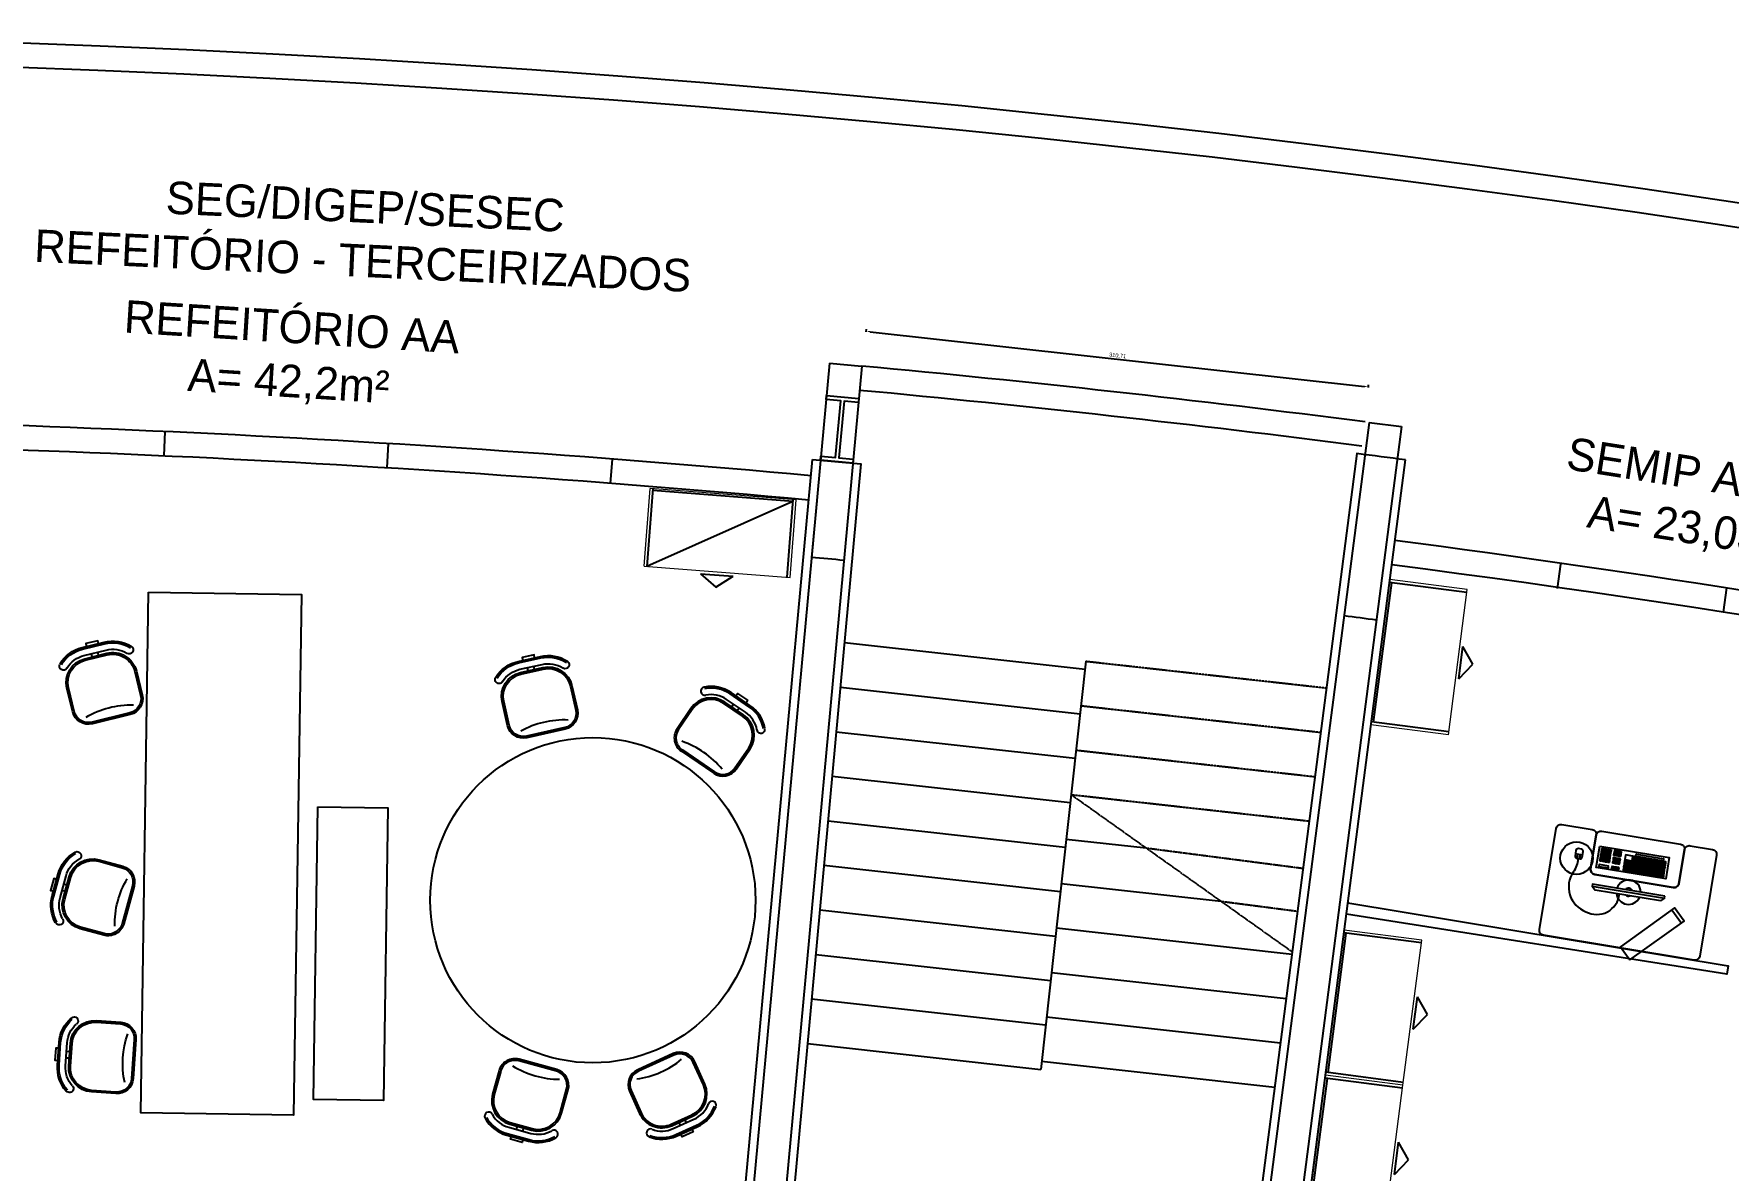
# Model space of a CAD drawing. Extents: x -15 to 8521, y -5327 to 1905.
# Drawn here: x 1843 to 2884, y 1207 to 1905 of the extents above; entities that cross this region are included whole.
import ezdxf

# ---------------------------------------------------------------- set-up
doc = ezdxf.new("R2010")
doc.units = 0
doc.linetypes.add('HIDDEN', pattern=[0.375, 0.25, -0.125])
for name, color, linetype in [('AR-DIV', 2, 'Continuous'), ('AR-EQP', 1, 'Continuous'), ('AR-ESQ', 2, 'Continuous'), ('AR-EST', 4, 'Continuous'), ('AR-MOB', 2, 'Continuous'), ('AR-PAR-ALV', 5, 'Continuous'), ('AR-PIS-DSN', 2, 'Continuous'), ('AR-TXT', 2, 'Continuous')]:
    doc.layers.add(name, color=color, linetype=linetype)
doc.styles.add('1-125', font='stylu.ttf', dxfattribs={"height": 0.2})
doc.dimstyles.new('ISO-25', dxfattribs={"dimtxt": 2.5, "dimasz": 2.5, "dimexe": 1.25, "dimexo": 0.625, "dimtad": 1, "dimtxsty": 'Standard', "dimcen": 2.5, "dimadec": 0, "dimazin": 0, "dimtfac": 1, "dimtmove": 0, "dimatfit": 3, "dimfxl": 1, "dimarcsym": 0})

# ---------------------------------------------------------------- blocks, each defined once
blk = doc.blocks.new('COMPUTADOR')
at = {"color": 2}
for p, q in [((0.23, 0.726), (0.248, 0.744)), ((0.269, 0.723), (0.238, 0.754)), ((0.241, 0.715), (0.259, 0.733)), ((0.259, 0.733), (0.241, 0.715)), ((0.52, 0.129), (0.52, 0.029))]:
    blk.add_line(p, q, dxfattribs=at)
at = {"color": 1}
for p, q in [((0.206, 0.532), (0.206, 0.502)), ((0.495, 0.214), (0.206, 0.502)), ((0.525, 0.214), (0.495, 0.214))]:
    blk.add_line(p, q, dxfattribs=at)
at = {"color": 253}
for p, q in [((0.317, 0.615), (0.311, 0.609)), ((0.311, 0.607), (0.351, 0.567)), ((0.359, 0.575), (0.319, 0.615)), ((0.353, 0.567), (0.359, 0.573)), ((0.462, 0.596), (0.465, 0.593)), ((0.483, 0.568), (0.465, 0.55)), ((0.465, 0.548), (0.494, 0.519)), ((0.471, 0.604), (0.474, 0.601)), ((0.515, 0.539), (0.486, 0.568)), ((0.497, 0.519), (0.515, 0.537)), ((0.525, 0.52), (0.528, 0.523)), ((0.533, 0.528), (0.539, 0.534)), ((0.533, 0.525), (0.652, 0.406)), ((0.541, 0.534), (0.661, 0.414)), ((0.647, 0.398), (0.65, 0.401)), ((0.655, 0.406), (0.661, 0.412))]:
    blk.add_line(p, q, dxfattribs=at)
at = {"color": 2}
blk.add_lwpolyline([(0.271, 0.77, 0.414214), (0.253, 0.77), (0.229, 0.745, 0.414214), (0.229, 0.727), (0.242, 0.714, 0.414214), (0.26, 0.714), (0.284, 0.738, 0.414214), (0.284, 0.756)], format="xyb", close=True, dxfattribs=at)
at = {"color": 1}
blk.add_lwpolyline([(0.387, 0.706), (0.693, 0.4), (0.599, 0.306), (0.293, 0.612)], close=True, dxfattribs=at)
at = {"color": 253}
for points in [[(0.344, 0.626), (0.351, 0.632, 0.414214), (0.351, 0.634), (0.344, 0.641, 0.414214), (0.342, 0.641), (0.336, 0.634, 0.414214), (0.336, 0.632), (0.342, 0.626, 0.414214)], [(0.356, 0.637), (0.362, 0.643, 0.414214), (0.362, 0.646), (0.356, 0.652, 0.414214), (0.353, 0.652), (0.347, 0.646, 0.414214), (0.347, 0.643), (0.353, 0.637, 0.414214)], [(0.356, 0.614), (0.362, 0.62, 0.414214), (0.362, 0.623), (0.356, 0.629, 0.414214), (0.353, 0.629), (0.347, 0.623, 0.414214), (0.347, 0.62), (0.353, 0.614, 0.414214)], [(0.367, 0.648), (0.373, 0.654, 0.414214), (0.373, 0.657), (0.367, 0.663, 0.414214), (0.364, 0.663), (0.358, 0.657, 0.414214), (0.358, 0.654), (0.364, 0.648, 0.414214)], [(0.367, 0.626), (0.373, 0.632, 0.414214), (0.373, 0.634), (0.367, 0.641, 0.414214), (0.364, 0.641), (0.358, 0.634, 0.414214), (0.358, 0.632), (0.364, 0.626, 0.414214)], [(0.378, 0.66), (0.385, 0.666, 0.414214), (0.385, 0.668), (0.378, 0.675, 0.414214), (0.376, 0.675), (0.37, 0.668, 0.414214), (0.37, 0.666), (0.376, 0.66, 0.414214)], [(0.378, 0.637), (0.385, 0.643, 0.414214), (0.385, 0.646), (0.378, 0.652, 0.414214), (0.376, 0.652), (0.37, 0.646, 0.414214), (0.37, 0.643), (0.376, 0.637, 0.414214)], [(0.378, 0.614), (0.385, 0.62, 0.414214), (0.385, 0.623), (0.378, 0.629, 0.414214), (0.376, 0.629), (0.37, 0.623, 0.414214), (0.37, 0.62), (0.376, 0.614, 0.414214)], [(0.39, 0.671), (0.396, 0.677, 0.414214), (0.396, 0.68), (0.39, 0.686, 0.414214), (0.387, 0.686), (0.381, 0.68, 0.414214), (0.381, 0.677), (0.387, 0.671, 0.414214)], [(0.39, 0.648), (0.396, 0.654, 0.414214), (0.396, 0.657), (0.39, 0.663, 0.414214), (0.387, 0.663), (0.381, 0.657, 0.414214), (0.381, 0.654), (0.387, 0.648, 0.414214)], [(0.39, 0.626), (0.396, 0.632, 0.414214), (0.396, 0.634), (0.39, 0.641, 0.414214), (0.387, 0.641), (0.381, 0.634, 0.414214), (0.381, 0.632), (0.387, 0.626, 0.414214)], [(0.401, 0.66), (0.407, 0.666, 0.414214), (0.407, 0.668), (0.401, 0.675, 0.414214), (0.398, 0.675), (0.392, 0.668, 0.414214), (0.392, 0.666), (0.398, 0.66, 0.414214)], [(0.401, 0.637), (0.407, 0.643, 0.414214), (0.407, 0.646), (0.401, 0.652, 0.414214), (0.398, 0.652), (0.392, 0.646, 0.414214), (0.392, 0.643), (0.398, 0.637, 0.414214)], [(0.401, 0.614), (0.407, 0.62, 0.414214), (0.407, 0.623), (0.401, 0.629, 0.414214), (0.398, 0.629), (0.392, 0.623, 0.414214), (0.392, 0.62), (0.398, 0.614, 0.414214)], [(0.412, 0.648), (0.418, 0.654, 0.414214), (0.418, 0.657), (0.412, 0.663, 0.414214), (0.41, 0.663), (0.404, 0.657, 0.414214), (0.404, 0.654), (0.41, 0.648, 0.414214)], [(0.412, 0.626), (0.418, 0.632, 0.414214), (0.418, 0.634), (0.412, 0.641, 0.414214), (0.41, 0.641), (0.404, 0.634, 0.414214), (0.404, 0.632), (0.41, 0.626, 0.414214)], [(0.424, 0.637), (0.43, 0.643, 0.414214), (0.43, 0.646), (0.424, 0.652, 0.414214), (0.421, 0.652), (0.415, 0.646, 0.414214), (0.415, 0.643), (0.421, 0.637, 0.414214)], [(0.446, 0.615), (0.452, 0.621, 0.414214), (0.452, 0.624), (0.446, 0.63, 0.414214), (0.443, 0.63), (0.437, 0.624, 0.414214), (0.437, 0.621), (0.443, 0.615, 0.414214)], [(0.367, 0.603), (0.373, 0.609, 0.414214), (0.373, 0.612), (0.367, 0.618, 0.414214), (0.364, 0.618), (0.358, 0.612, 0.414214), (0.358, 0.609), (0.364, 0.603, 0.414214)], [(0.376, 0.544), (0.382, 0.55, 0.414214), (0.382, 0.553), (0.376, 0.559, 0.414214), (0.373, 0.559), (0.367, 0.553, 0.414214), (0.367, 0.55), (0.373, 0.544, 0.414214)], [(0.378, 0.592), (0.385, 0.598, 0.414214), (0.385, 0.601), (0.378, 0.607, 0.414214), (0.376, 0.607), (0.37, 0.601, 0.414214), (0.37, 0.598), (0.376, 0.592, 0.414214)], [(0.387, 0.533), (0.394, 0.539, 0.414214), (0.394, 0.542), (0.387, 0.548, 0.414214), (0.385, 0.548), (0.379, 0.542, 0.414214), (0.379, 0.539), (0.385, 0.533, 0.414214)], [(0.39, 0.603), (0.396, 0.609, 0.414214), (0.396, 0.612), (0.39, 0.618, 0.414214), (0.387, 0.618), (0.381, 0.612, 0.414214), (0.381, 0.609), (0.387, 0.603, 0.414214)], [(0.399, 0.522), (0.405, 0.528, 0.414214), (0.405, 0.531), (0.399, 0.537, 0.414214), (0.396, 0.537), (0.39, 0.531, 0.414214), (0.39, 0.528), (0.396, 0.522, 0.414214)], [(0.4, 0.569), (0.407, 0.575, 0.414214), (0.407, 0.578), (0.4, 0.584, 0.414214), (0.398, 0.584), (0.392, 0.578, 0.414214), (0.392, 0.575), (0.398, 0.569, 0.414214)], [(0.412, 0.558), (0.418, 0.564, 0.414214), (0.418, 0.567), (0.412, 0.573, 0.414214), (0.409, 0.573), (0.403, 0.567, 0.414214), (0.403, 0.564), (0.409, 0.558, 0.414214)], [(0.414, 0.584), (0.421, 0.59, 0.414214), (0.421, 0.592), (0.414, 0.599, 0.414214), (0.412, 0.599), (0.406, 0.592, 0.414214), (0.406, 0.59), (0.412, 0.584, 0.414214)], [(0.423, 0.547), (0.429, 0.553, 0.414214), (0.429, 0.555), (0.423, 0.561, 0.414214), (0.42, 0.561), (0.414, 0.555, 0.414214), (0.414, 0.553), (0.42, 0.547, 0.414214)], [(0.426, 0.572), (0.432, 0.578, 0.414214), (0.432, 0.581), (0.426, 0.587, 0.414214), (0.423, 0.587), (0.417, 0.581, 0.414214), (0.417, 0.578), (0.423, 0.572, 0.414214)], [(0.434, 0.604), (0.44, 0.61, 0.414214), (0.44, 0.613), (0.434, 0.619, 0.414214), (0.432, 0.619), (0.425, 0.613, 0.414214), (0.425, 0.61), (0.432, 0.604, 0.414214)], [(0.437, 0.561), (0.443, 0.567, 0.414214), (0.443, 0.57), (0.437, 0.576, 0.414214), (0.434, 0.576), (0.428, 0.57, 0.414214), (0.428, 0.567), (0.434, 0.561, 0.414214)], [(0.44, 0.508), (0.446, 0.514, 0.414214), (0.446, 0.517), (0.44, 0.523, 0.414214), (0.437, 0.523), (0.431, 0.517, 0.414214), (0.431, 0.514), (0.437, 0.508, 0.414214)], [(0.446, 0.593), (0.452, 0.599, 0.414214), (0.452, 0.601), (0.446, 0.607, 0.414214), (0.443, 0.607), (0.437, 0.601, 0.414214), (0.437, 0.599), (0.443, 0.593, 0.414214)], [(0.451, 0.519), (0.457, 0.525, 0.414214), (0.457, 0.528), (0.451, 0.534, 0.414214), (0.449, 0.534), (0.443, 0.528, 0.414214), (0.443, 0.525), (0.449, 0.519, 0.414214)], [(0.457, 0.604), (0.463, 0.61, 0.414214), (0.463, 0.613), (0.457, 0.619, 0.414214), (0.454, 0.619), (0.448, 0.613, 0.414214), (0.448, 0.61), (0.454, 0.604, 0.414214)], [(0.457, 0.581), (0.463, 0.587, 0.414214), (0.463, 0.59), (0.457, 0.596, 0.414214), (0.454, 0.596), (0.448, 0.59, 0.414214), (0.448, 0.587), (0.454, 0.581, 0.414214)], [(0.463, 0.53), (0.469, 0.537, 0.414214), (0.469, 0.539), (0.463, 0.545, 0.414214), (0.46, 0.545), (0.454, 0.539, 0.414214), (0.454, 0.537), (0.46, 0.53, 0.414214)], [(0.463, 0.508), (0.469, 0.514, 0.414214), (0.469, 0.517), (0.463, 0.523, 0.414214), (0.46, 0.523), (0.454, 0.517, 0.414214), (0.454, 0.514), (0.46, 0.508, 0.414214)], [(0.468, 0.593), (0.474, 0.599, 0.414214), (0.474, 0.601), (0.468, 0.607, 0.414214), (0.465, 0.607), (0.459, 0.601, 0.414214), (0.459, 0.599), (0.465, 0.593, 0.414214)], [(0.474, 0.519), (0.48, 0.525, 0.414214), (0.48, 0.528), (0.474, 0.534, 0.414214), (0.471, 0.534), (0.465, 0.528, 0.414214), (0.465, 0.525), (0.471, 0.519, 0.414214)], [(0.485, 0.508), (0.491, 0.514, 0.414214), (0.491, 0.517), (0.485, 0.523, 0.414214), (0.483, 0.523), (0.477, 0.517, 0.414214), (0.477, 0.514), (0.483, 0.508, 0.414214)], [(0.508, 0.508), (0.514, 0.514, 0.414214), (0.514, 0.517), (0.508, 0.523, 0.414214), (0.505, 0.523), (0.499, 0.517, 0.414214), (0.499, 0.514), (0.505, 0.508, 0.414214)], [(0.519, 0.519), (0.525, 0.525, 0.414214), (0.525, 0.528), (0.519, 0.534, 0.414214), (0.517, 0.534), (0.51, 0.528, 0.414214), (0.51, 0.525), (0.517, 0.519, 0.414214)], [(0.531, 0.508), (0.537, 0.514, 0.414214), (0.537, 0.517), (0.531, 0.523, 0.414214), (0.528, 0.523), (0.522, 0.517, 0.414214), (0.522, 0.514), (0.528, 0.508, 0.414214)], [(0.427, 0.494), (0.433, 0.5, 0.414214), (0.433, 0.503), (0.427, 0.509, 0.414214), (0.424, 0.509), (0.418, 0.503, 0.414214), (0.418, 0.5), (0.424, 0.494, 0.414214)], [(0.438, 0.482), (0.444, 0.489, 0.414214), (0.444, 0.491), (0.438, 0.497, 0.414214), (0.436, 0.497), (0.43, 0.491, 0.414214), (0.43, 0.489), (0.436, 0.482, 0.414214)], [(0.45, 0.471), (0.456, 0.477, 0.414214), (0.456, 0.48), (0.45, 0.486, 0.414214), (0.447, 0.486), (0.441, 0.48, 0.414214), (0.441, 0.477), (0.447, 0.471, 0.414214)], [(0.451, 0.497), (0.457, 0.503, 0.414214), (0.457, 0.505), (0.451, 0.511, 0.414214), (0.449, 0.511), (0.443, 0.505, 0.414214), (0.443, 0.503), (0.449, 0.497, 0.414214)], [(0.461, 0.46), (0.467, 0.466, 0.414214), (0.467, 0.469), (0.461, 0.475, 0.414214), (0.458, 0.475), (0.452, 0.469, 0.414214), (0.452, 0.466), (0.458, 0.46, 0.414214)], [(0.463, 0.485), (0.469, 0.491, 0.414214), (0.469, 0.494), (0.463, 0.5, 0.414214), (0.46, 0.5), (0.454, 0.494, 0.414214), (0.454, 0.491), (0.46, 0.485, 0.414214)], [(0.472, 0.449), (0.478, 0.455, 0.414214), (0.478, 0.457), (0.472, 0.463, 0.414214), (0.47, 0.463), (0.464, 0.457, 0.414214), (0.464, 0.455), (0.47, 0.449, 0.414214)], [(0.474, 0.497), (0.48, 0.503, 0.414214), (0.48, 0.505), (0.474, 0.511, 0.414214), (0.471, 0.511), (0.465, 0.505, 0.414214), (0.465, 0.503), (0.471, 0.497, 0.414214)], [(0.474, 0.474), (0.48, 0.48, 0.414214), (0.48, 0.483), (0.474, 0.489, 0.414214), (0.471, 0.489), (0.465, 0.483, 0.414214), (0.465, 0.48), (0.471, 0.474, 0.414214)], [(0.484, 0.437), (0.49, 0.443, 0.414214), (0.49, 0.446), (0.484, 0.452, 0.414214), (0.481, 0.452), (0.475, 0.446, 0.414214), (0.475, 0.443), (0.481, 0.437, 0.414214)], [(0.485, 0.485), (0.491, 0.491, 0.414214), (0.491, 0.494), (0.485, 0.5, 0.414214), (0.483, 0.5), (0.477, 0.494, 0.414214), (0.477, 0.491), (0.483, 0.485, 0.414214)], [(0.485, 0.463), (0.491, 0.469, 0.414214), (0.491, 0.471), (0.485, 0.478, 0.414214), (0.483, 0.478), (0.477, 0.471, 0.414214), (0.477, 0.469), (0.483, 0.463, 0.414214)], [(0.495, 0.426), (0.501, 0.432, 0.414214), (0.501, 0.435), (0.495, 0.441, 0.414214), (0.492, 0.441), (0.486, 0.435, 0.414214), (0.486, 0.432), (0.492, 0.426, 0.414214)], [(0.497, 0.497), (0.503, 0.503, 0.414214), (0.503, 0.505), (0.497, 0.511, 0.414214), (0.494, 0.511), (0.488, 0.505, 0.414214), (0.488, 0.503), (0.494, 0.497, 0.414214)], [(0.497, 0.474), (0.503, 0.48, 0.414214), (0.503, 0.483), (0.497, 0.489, 0.414214), (0.494, 0.489), (0.488, 0.483, 0.414214), (0.488, 0.48), (0.494, 0.474, 0.414214)], [(0.497, 0.451), (0.503, 0.457, 0.414214), (0.503, 0.46), (0.497, 0.466, 0.414214), (0.494, 0.466), (0.488, 0.46, 0.414214), (0.488, 0.457), (0.494, 0.451, 0.414214)], [(0.506, 0.415), (0.512, 0.421, 0.414214), (0.512, 0.423), (0.506, 0.43, 0.414214), (0.504, 0.43), (0.497, 0.423, 0.414214), (0.497, 0.421), (0.504, 0.415, 0.414214)], [(0.508, 0.485), (0.514, 0.491, 0.414214), (0.514, 0.494), (0.508, 0.5, 0.414214), (0.505, 0.5), (0.499, 0.494, 0.414214), (0.499, 0.491), (0.505, 0.485, 0.414214)], [(0.508, 0.463), (0.514, 0.469, 0.414214), (0.514, 0.471), (0.508, 0.478, 0.414214), (0.505, 0.478), (0.499, 0.471, 0.414214), (0.499, 0.469), (0.505, 0.463, 0.414214)], [(0.508, 0.44), (0.514, 0.446, 0.414214), (0.514, 0.449), (0.508, 0.455, 0.414214), (0.505, 0.455), (0.499, 0.449, 0.414214), (0.499, 0.446), (0.505, 0.44, 0.414214)], [(0.518, 0.403), (0.524, 0.409, 0.414214), (0.524, 0.412), (0.518, 0.418, 0.414214), (0.515, 0.418), (0.509, 0.412, 0.414214), (0.509, 0.409), (0.515, 0.403, 0.414214)], [(0.519, 0.497), (0.525, 0.503, 0.414214), (0.525, 0.505), (0.519, 0.511, 0.414214), (0.517, 0.511), (0.51, 0.505, 0.414214), (0.51, 0.503), (0.517, 0.497, 0.414214)], [(0.519, 0.474), (0.525, 0.48, 0.414214), (0.525, 0.483), (0.519, 0.489, 0.414214), (0.517, 0.489), (0.51, 0.483, 0.414214), (0.51, 0.48), (0.517, 0.474, 0.414214)], [(0.519, 0.451), (0.525, 0.457, 0.414214), (0.525, 0.46), (0.519, 0.466, 0.414214), (0.517, 0.466), (0.51, 0.46, 0.414214), (0.51, 0.457), (0.517, 0.451, 0.414214)], [(0.519, 0.429), (0.525, 0.435, 0.414214), (0.525, 0.437), (0.519, 0.444, 0.414214), (0.517, 0.444), (0.51, 0.437, 0.414214), (0.51, 0.435), (0.517, 0.429, 0.414214)], [(0.531, 0.485), (0.537, 0.491, 0.414214), (0.537, 0.494), (0.531, 0.5, 0.414214), (0.528, 0.5), (0.522, 0.494, 0.414214), (0.522, 0.491), (0.528, 0.485, 0.414214)], [(0.531, 0.463), (0.537, 0.469, 0.414214), (0.537, 0.471), (0.531, 0.478, 0.414214), (0.528, 0.478), (0.522, 0.471, 0.414214), (0.522, 0.469), (0.528, 0.463, 0.414214)], [(0.531, 0.44), (0.537, 0.446, 0.414214), (0.537, 0.449), (0.531, 0.455, 0.414214), (0.528, 0.455), (0.522, 0.449, 0.414214), (0.522, 0.446), (0.528, 0.44, 0.414214)], [(0.531, 0.417), (0.537, 0.423, 0.414214), (0.537, 0.426), (0.531, 0.432, 0.414214), (0.528, 0.432), (0.522, 0.426, 0.414214), (0.522, 0.423), (0.528, 0.417, 0.414214)], [(0.542, 0.497), (0.548, 0.503, 0.414214), (0.548, 0.505), (0.542, 0.511, 0.414214), (0.539, 0.511), (0.533, 0.505, 0.414214), (0.533, 0.503), (0.539, 0.497, 0.414214)], [(0.542, 0.474), (0.548, 0.48, 0.414214), (0.548, 0.483), (0.542, 0.489, 0.414214), (0.539, 0.489), (0.533, 0.483, 0.414214), (0.533, 0.48), (0.539, 0.474, 0.414214)], [(0.542, 0.451), (0.548, 0.457, 0.414214), (0.548, 0.46), (0.542, 0.466, 0.414214), (0.539, 0.466), (0.533, 0.46, 0.414214), (0.533, 0.457), (0.539, 0.451, 0.414214)], [(0.542, 0.429), (0.548, 0.435, 0.414214), (0.548, 0.437), (0.542, 0.444, 0.414214), (0.539, 0.444), (0.533, 0.437, 0.414214), (0.533, 0.435), (0.539, 0.429, 0.414214)], [(0.542, 0.406), (0.548, 0.412, 0.414214), (0.548, 0.415), (0.542, 0.421, 0.414214), (0.539, 0.421), (0.533, 0.415, 0.414214), (0.533, 0.412), (0.539, 0.406, 0.414214)], [(0.553, 0.485), (0.559, 0.491, 0.414214), (0.559, 0.494), (0.553, 0.5, 0.414214), (0.551, 0.5), (0.544, 0.494, 0.414214), (0.544, 0.491), (0.551, 0.485, 0.414214)], [(0.553, 0.463), (0.559, 0.469, 0.414214), (0.559, 0.471), (0.553, 0.478, 0.414214), (0.551, 0.478), (0.544, 0.471, 0.414214), (0.544, 0.469), (0.551, 0.463, 0.414214)], [(0.553, 0.44), (0.559, 0.446, 0.414214), (0.559, 0.449), (0.553, 0.455, 0.414214), (0.551, 0.455), (0.544, 0.449, 0.414214), (0.544, 0.446), (0.551, 0.44, 0.414214)], [(0.553, 0.417), (0.559, 0.423, 0.414214), (0.559, 0.426), (0.553, 0.432, 0.414214), (0.551, 0.432), (0.544, 0.426, 0.414214), (0.544, 0.423), (0.551, 0.417, 0.414214)], [(0.564, 0.474), (0.571, 0.48, 0.414214), (0.571, 0.483), (0.564, 0.489, 0.414214), (0.562, 0.489), (0.556, 0.483, 0.414214), (0.556, 0.48), (0.562, 0.474, 0.414214)], [(0.564, 0.451), (0.571, 0.457, 0.414214), (0.571, 0.46), (0.564, 0.466, 0.414214), (0.562, 0.466), (0.556, 0.46, 0.414214), (0.556, 0.457), (0.562, 0.451, 0.414214)], [(0.564, 0.429), (0.571, 0.435, 0.414214), (0.571, 0.437), (0.564, 0.444, 0.414214), (0.562, 0.444), (0.556, 0.437, 0.414214), (0.556, 0.435), (0.562, 0.429, 0.414214)], [(0.564, 0.406), (0.571, 0.412, 0.414214), (0.571, 0.415), (0.564, 0.421, 0.414214), (0.562, 0.421), (0.556, 0.415, 0.414214), (0.556, 0.412), (0.562, 0.406, 0.414214)], [(0.576, 0.463), (0.582, 0.469, 0.414214), (0.582, 0.471), (0.576, 0.478, 0.414214), (0.573, 0.478), (0.567, 0.471, 0.414214), (0.567, 0.469), (0.573, 0.463, 0.414214)], [(0.576, 0.44), (0.582, 0.446, 0.414214), (0.582, 0.449), (0.576, 0.455, 0.414214), (0.573, 0.455), (0.567, 0.449, 0.414214), (0.567, 0.446), (0.573, 0.44, 0.414214)], [(0.576, 0.417), (0.582, 0.423, 0.414214), (0.582, 0.426), (0.576, 0.432, 0.414214), (0.573, 0.432), (0.567, 0.426, 0.414214), (0.567, 0.423), (0.573, 0.417, 0.414214)], [(0.587, 0.451), (0.593, 0.457, 0.414214), (0.593, 0.46), (0.587, 0.466, 0.414214), (0.584, 0.466), (0.578, 0.46, 0.414214), (0.578, 0.457), (0.584, 0.451, 0.414214)], [(0.587, 0.429), (0.593, 0.435, 0.414214), (0.593, 0.437), (0.587, 0.444, 0.414214), (0.584, 0.444), (0.578, 0.437, 0.414214), (0.578, 0.435), (0.584, 0.429, 0.414214)], [(0.587, 0.406), (0.593, 0.412, 0.414214), (0.593, 0.415), (0.587, 0.421, 0.414214), (0.584, 0.421), (0.578, 0.415, 0.414214), (0.578, 0.412), (0.584, 0.406, 0.414214)], [(0.598, 0.44), (0.605, 0.446, 0.414214), (0.605, 0.449), (0.598, 0.455, 0.414214), (0.596, 0.455), (0.59, 0.449, 0.414214), (0.59, 0.446), (0.596, 0.44, 0.414214)], [(0.598, 0.417), (0.605, 0.423, 0.414214), (0.605, 0.426), (0.598, 0.432, 0.414214), (0.596, 0.432), (0.59, 0.426, 0.414214), (0.59, 0.423), (0.596, 0.417, 0.414214)], [(0.61, 0.429), (0.616, 0.435, 0.414214), (0.616, 0.437), (0.61, 0.444, 0.414214), (0.607, 0.444), (0.601, 0.437, 0.414214), (0.601, 0.435), (0.607, 0.429, 0.414214)], [(0.61, 0.406), (0.616, 0.412, 0.414214), (0.616, 0.415), (0.61, 0.421, 0.414214), (0.607, 0.421), (0.601, 0.415, 0.414214), (0.601, 0.412), (0.607, 0.406, 0.414214)], [(0.621, 0.417), (0.627, 0.423, 0.414214), (0.627, 0.426), (0.621, 0.432, 0.414214), (0.618, 0.432), (0.612, 0.426, 0.414214), (0.612, 0.423), (0.618, 0.417, 0.414214)], [(0.632, 0.406), (0.638, 0.412, 0.414214), (0.638, 0.415), (0.632, 0.421, 0.414214), (0.63, 0.421), (0.624, 0.415, 0.414214), (0.624, 0.412), (0.63, 0.406, 0.414214)], [(0.529, 0.392), (0.535, 0.398, 0.414214), (0.535, 0.401), (0.529, 0.407, 0.414214), (0.526, 0.407), (0.52, 0.401, 0.414214), (0.52, 0.398), (0.526, 0.392, 0.414214)], [(0.54, 0.381), (0.546, 0.387, 0.414214), (0.546, 0.389), (0.54, 0.396, 0.414214), (0.537, 0.396), (0.531, 0.389, 0.414214), (0.531, 0.387), (0.537, 0.381, 0.414214)], [(0.551, 0.369), (0.558, 0.375, 0.414214), (0.558, 0.378), (0.551, 0.384, 0.414214), (0.549, 0.384), (0.543, 0.378, 0.414214), (0.543, 0.375), (0.549, 0.369, 0.414214)], [(0.553, 0.395), (0.559, 0.401, 0.414214), (0.559, 0.404), (0.553, 0.41, 0.414214), (0.551, 0.41), (0.544, 0.404, 0.414214), (0.544, 0.401), (0.551, 0.395, 0.414214)], [(0.563, 0.358), (0.569, 0.364, 0.414214), (0.569, 0.367), (0.563, 0.373, 0.414214), (0.56, 0.373), (0.554, 0.367, 0.414214), (0.554, 0.364), (0.56, 0.358, 0.414214)], [(0.564, 0.383), (0.571, 0.39, 0.414214), (0.571, 0.392), (0.564, 0.398, 0.414214), (0.562, 0.398), (0.556, 0.392, 0.414214), (0.556, 0.39), (0.562, 0.383, 0.414214)], [(0.574, 0.347), (0.58, 0.353, 0.414214), (0.58, 0.356), (0.574, 0.362, 0.414214), (0.571, 0.362), (0.565, 0.356, 0.414214), (0.565, 0.353), (0.571, 0.347, 0.414214)], [(0.576, 0.395), (0.582, 0.401, 0.414214), (0.582, 0.404), (0.576, 0.41, 0.414214), (0.573, 0.41), (0.567, 0.404, 0.414214), (0.567, 0.401), (0.573, 0.395, 0.414214)], [(0.576, 0.372), (0.582, 0.378, 0.414214), (0.582, 0.381), (0.576, 0.387, 0.414214), (0.573, 0.387), (0.567, 0.381, 0.414214), (0.567, 0.378), (0.573, 0.372, 0.414214)], [(0.585, 0.335), (0.592, 0.342, 0.414214), (0.592, 0.344), (0.585, 0.35, 0.414214), (0.583, 0.35), (0.577, 0.344, 0.414214), (0.577, 0.342), (0.583, 0.335, 0.414214)], [(0.587, 0.383), (0.593, 0.39, 0.414214), (0.593, 0.392), (0.587, 0.398, 0.414214), (0.584, 0.398), (0.578, 0.392, 0.414214), (0.578, 0.39), (0.584, 0.383, 0.414214)], [(0.587, 0.361), (0.593, 0.367, 0.414214), (0.593, 0.37), (0.587, 0.376, 0.414214), (0.584, 0.376), (0.578, 0.37, 0.414214), (0.578, 0.367), (0.584, 0.361, 0.414214)], [(0.597, 0.324), (0.603, 0.33, 0.414214), (0.603, 0.333), (0.597, 0.339, 0.414214), (0.594, 0.339), (0.588, 0.333, 0.414214), (0.588, 0.33), (0.594, 0.324, 0.414214)], [(0.598, 0.395), (0.605, 0.401, 0.414214), (0.605, 0.404), (0.598, 0.41, 0.414214), (0.596, 0.41), (0.59, 0.404, 0.414214), (0.59, 0.401), (0.596, 0.395, 0.414214)], [(0.598, 0.372), (0.605, 0.378, 0.414214), (0.605, 0.381), (0.598, 0.387, 0.414214), (0.596, 0.387), (0.59, 0.381, 0.414214), (0.59, 0.378), (0.596, 0.372, 0.414214)], [(0.598, 0.349), (0.605, 0.356, 0.414214), (0.605, 0.358), (0.598, 0.364, 0.414214), (0.596, 0.364), (0.59, 0.358, 0.414214), (0.59, 0.356), (0.596, 0.349, 0.414214)], [(0.61, 0.383), (0.616, 0.39, 0.414214), (0.616, 0.392), (0.61, 0.398, 0.414214), (0.607, 0.398), (0.601, 0.392, 0.414214), (0.601, 0.39), (0.607, 0.383, 0.414214)], [(0.61, 0.361), (0.616, 0.367, 0.414214), (0.616, 0.37), (0.61, 0.376, 0.414214), (0.607, 0.376), (0.601, 0.37, 0.414214), (0.601, 0.367), (0.607, 0.361, 0.414214)], [(0.61, 0.338), (0.616, 0.344, 0.414214), (0.616, 0.347), (0.61, 0.353, 0.414214), (0.607, 0.353), (0.601, 0.347, 0.414214), (0.601, 0.344), (0.607, 0.338, 0.414214)], [(0.621, 0.395), (0.627, 0.401, 0.414214), (0.627, 0.404), (0.621, 0.41, 0.414214), (0.618, 0.41), (0.612, 0.404, 0.414214), (0.612, 0.401), (0.618, 0.395, 0.414214)], [(0.621, 0.372), (0.627, 0.378, 0.414214), (0.627, 0.381), (0.621, 0.387, 0.414214), (0.618, 0.387), (0.612, 0.381, 0.414214), (0.612, 0.378), (0.618, 0.372, 0.414214)], [(0.621, 0.349), (0.627, 0.356, 0.414214), (0.627, 0.358), (0.621, 0.364, 0.414214), (0.618, 0.364), (0.612, 0.358, 0.414214), (0.612, 0.356), (0.618, 0.349, 0.414214)], [(0.632, 0.383), (0.638, 0.39, 0.414214), (0.638, 0.392), (0.632, 0.398, 0.414214), (0.63, 0.398), (0.624, 0.392, 0.414214), (0.624, 0.39), (0.63, 0.383, 0.414214)], [(0.632, 0.361), (0.638, 0.367, 0.414214), (0.638, 0.37), (0.632, 0.376, 0.414214), (0.63, 0.376), (0.624, 0.37, 0.414214), (0.624, 0.367), (0.63, 0.361, 0.414214)], [(0.644, 0.395), (0.65, 0.401, 0.414214), (0.65, 0.404), (0.644, 0.41, 0.414214), (0.641, 0.41), (0.635, 0.404, 0.414214), (0.635, 0.401), (0.641, 0.395, 0.414214)], [(0.644, 0.372), (0.65, 0.378, 0.414214), (0.65, 0.381), (0.644, 0.387, 0.414214), (0.641, 0.387), (0.635, 0.381, 0.414214), (0.635, 0.378), (0.641, 0.372, 0.414214)], [(0.655, 0.383), (0.661, 0.39, 0.414214), (0.661, 0.392), (0.655, 0.398, 0.414214), (0.652, 0.398), (0.646, 0.392, 0.414214), (0.646, 0.39), (0.652, 0.383, 0.414214)]]:
    blk.add_lwpolyline(points, format="xyb", close=True, dxfattribs=at)
at = {"color": 2}
for points in [[(0.534, 0.223), (0.215, 0.541), (0.206, 0.532), (0.525, 0.214)], [(0.13, 0.029), (0.54, 0.029), (0.54, 0.129), (0.13, 0.129)]]:
    blk.add_lwpolyline(points, close=True, dxfattribs=at)
at = {"color": 1}
blk.add_circle((0.228, 0.729), 0.1, dxfattribs=at)
for centre, radius, start, end in [((0.217, 0.519), 0.162, 109.57, 214.2723), ((0.134, 0.792), 0.123, 283.3701, 324.9545), ((0.209, 0.49), 0.141, 206.4247, 317.8411), ((0.366, 0.373), 0.075, 324.5941, 125.4059), ((0.366, 0.373), 0.075, 151.4299, 298.5701), ((0.366, 0.373), 0.025, 193.0519, 256.9481), ((0.366, 0.373), 0.025, 345, 105)]:
    blk.add_arc(centre, radius, start, end, dxfattribs=at)
at = {"color": 253}
for centre, start, end in [((0.312, 0.608), 135, 225), ((0.318, 0.614), 45, 135), ((0.352, 0.568), 225, 315), ((0.358, 0.574), 315, 45), ((0.466, 0.549), 135, 225), ((0.484, 0.567), 45, 135), ((0.514, 0.538), 315, 45), ((0.534, 0.526), 135, 225), ((0.54, 0.533), 45, 135), ((0.495, 0.52), 225, 315), ((0.653, 0.407), 225, 315), ((0.66, 0.413), 315, 45)]:
    blk.add_arc(centre, 0.0016, start, end, dxfattribs=at)
blk = doc.blocks.new('MESA-COMP')
at = {"color": 2}
blk.add_lwpolyline([(2131.35, 1076.029, -0.414214), (2131.38, 1076.059), (2131.57, 1076.059, -0.414214), (2131.6, 1076.029), (2131.6, 1075.819, 0.414214), (2131.63, 1075.789), (2132.12, 1075.789, 0.414214), (2132.15, 1075.819), (2132.15, 1076.029, -0.414214), (2132.18, 1076.059), (2132.32, 1076.059, -0.414214), (2132.35, 1076.029), (2132.35, 1075.399, -0.414214), (2132.32, 1075.369), (2131.38, 1075.369, -0.414214), (2131.35, 1075.399)], format="xyb", close=True, dxfattribs=at)
at = {"color": 1}
blk.add_lwpolyline([(2131.6, 1076.029, -0.414214), (2131.63, 1076.059), (2132.12, 1076.059, -0.414214), (2132.15, 1076.029), (2132.15, 1075.819, -0.414214), (2132.12, 1075.789), (2131.63, 1075.789, -0.414214), (2131.6, 1075.819)], format="xyb", close=True, dxfattribs=at)
at = {"layer": 'AR-EQP', "rotation": 44.9999999999732}
blk.add_blockref('COMPUTADOR', (2131.858, 1075.193), dxfattribs=at)
blk = doc.blocks.new('ARM-ALTO')
at = {"color": 0, "linetype": 'Continuous', "lineweight": 15}
for p, q in [((2109.784, 1073.118), (2109.304, 1073.118)), ((2109.304, 1072.218), (2109.304, 1073.118)), ((2109.784, 1073.118), (2109.784, 1072.218)), ((2109.784, 1072.218), (2109.304, 1072.218)), ((2109.784, 1072.218), (2109.304, 1072.218)), ((2109.784, 1072.218), (2109.304, 1072.218))]:
    blk.add_line(p, q, dxfattribs=at)
at = {"color": 0}
for p, q in [((2109.784, 1073.1), (2109.304, 1073.1)), ((2109.316, 1072.236), (2109.316, 1073.1)), ((2109.803, 1072.768), (2109.803, 1072.568)), ((2109.803, 1072.768), (2109.878, 1072.668)), ((2109.878, 1072.668), (2109.803, 1072.568)), ((2109.784, 1072.236), (2109.304, 1072.236))]:
    blk.add_line(p, q, dxfattribs=at)
blk = doc.blocks.new('CAD-GIR')
at = {"color": 0}
for p, q in [((0.072, 0.269), (-0.068, 0.269)), ((0.072, 0.259), (-0.068, 0.259)), ((0.072, 0.219), (-0.068, 0.219)), ((-0.015, 0.199), (-0.015, 0.219)), ((0.025, 0.199), (0.025, 0.219)), ((0.072, 0.199), (-0.068, 0.199)), ((0.072, 0.189), (-0.068, 0.189)), ((-0.218, 0.049), (-0.218, -0.101)), ((-0.208, 0.049), (-0.208, -0.101)), ((0.212, -0.101), (0.212, 0.049)), ((0.222, -0.101), (0.222, 0.049)), ((-0.118, -0.191), (0.122, -0.191)), ((-0.118, -0.201), (0.122, -0.201))]:
    blk.add_line(p, q, dxfattribs=at)
blk.add_lwpolyline([(-0.032, 0.269), (-0.032, 0.287), (0.043, 0.287), (0.043, 0.269)], dxfattribs=at)
for centre, radius, start, end in [((-0.068, 0.049), 0.22, 90, 135), ((-0.068, 0.049), 0.21, 90, 135), ((-0.068, 0.049), 0.17, 90, 135), ((0.072, 0.049), 0.22, 45, 90), ((0.072, 0.049), 0.21, 45, 90), ((0.072, 0.049), 0.17, 45, 90), ((-0.206, 0.186), 0.025, 135, 315), ((-0.068, 0.049), 0.15, 90, 180), ((-0.068, 0.049), 0.14, 90, 180), ((0.072, 0.049), 0.15, 0, 90), ((0.072, 0.049), 0.14, 0, 90), ((0.21, 0.186), 0.025, 225, 45), ((-0.118, -0.101), 0.1, 180, 270), ((-0.118, -0.101), 0.09, 180, 270), ((0.122, -0.101), 0.09, 270, 0), ((0.122, -0.101), 0.1, 270, 0), ((-0.005, -0.682), 0.553, 73.6911, 105.2491)]:
    blk.add_arc(centre, radius, start, end, dxfattribs=at)
blk = doc.blocks.new('*D67')
at = {"color": 0, "lineweight": -2, "transparency": 16777216}
for p, q in [((2354.3, 1722.3), (2354.4, 1723.8)), ((2356.8, 1722.3), (2660.6, 1688.6)), ((2663.1, 1688.1), (2663.2, 1689.6))]:
    blk.add_line(p, q, dxfattribs=at)
at = {"color": 0, "transparency": 16777216}
for points in [[(2356.8, 1722.7), (2356.7, 1721.9), (2354.3, 1722.6)], [(2660.7, 1689), (2660.6, 1688.2), (2663.1, 1688.3)]]:
    blk.add_solid(points, dxfattribs=at)
at = {"layer": 'Defpoints', "color": 0, "transparency": 16777216}
for p in [(2663.1, 1688.3), (2350.3, 1686.2), (2659.1, 1652)]:
    blk.add_point(p, dxfattribs=at)
at = {"color": 0, "transparency": 16777216, "insert": (2508.9, 1707.5), "char_height": 2.5, "attachment_point": 5, "rotation": 353.6706}
blk.add_mtext('310,71', dxfattribs=at)

msp = doc.modelspace()

# ---------------------------------------------------------------- linework, layer by layer
at = {"layer": 'AR-DIV'}
msp.add_lwpolyline([(2650.447, 1371.199), (2884.213, 1332.536), (2883.398, 1327.355), (2649.544, 1364.236)], dxfattribs=at)
at = {"layer": 'AR-ESQ'}
for p, q in [((1923.073, 1660.896), (1922.383, 1645.912)), ((2059.684, 1638.534), (2060.603, 1653.506)), ((2198.004, 1644.008), (2196.855, 1629.052)), ((2779.393, 1564.492), (2781.457, 1579.35)), ((2881.344, 1549.899), (2883.408, 1564.756))]:
    msp.add_line(p, q, dxfattribs=at)
for centre, radius, start, end in [((1516.463, -7239.896), 8980, 82.6774971, 84.6635921), ((1516.463, -7239.896), 8965, 82.6776197, 84.6634853), ((1510.03, -7309.6), 8980, 84.822823, 90), ((1510.03, -7309.6), 8965, 84.8229888, 90), ((1510.03, -7309.6), 8980, 79.5823993, 82.5179876), ((1510.03, -7309.6), 8965, 65.4903797, 82.5178433)]:
    msp.add_arc(centre, radius, start, end, dxfattribs=at)
at = {"layer": 'AR-EST'}
msp.add_lwpolyline([(2329.913, 1683.115), (2349.827, 1681.263), (2349.596, 1678.774), (2340.634, 1679.607), (2337.394, 1644.757), (2346.355, 1643.924), (2346.124, 1641.435), (2326.21, 1643.286), (2326.441, 1645.776), (2335.403, 1644.942), (2338.643, 1679.792), (2329.682, 1680.625), (2329.913, 1683.115)], dxfattribs=at)
at = {"layer": 'AR-MOB', "color": 1}
msp.add_line((2309.243, 1617.957), (2219.5, 1577.939), dxfattribs=at)
at = {"layer": 'AR-MOB', "color": 2}
for points in [[(1912.993, 1562.108), (2006.983, 1560.698), (2002.182, 1240.734), (1908.193, 1242.144), (1912.993, 1562.108)], [(2017.198, 1430.194), (2060.193, 1429.549), (2057.493, 1249.569), (2014.498, 1250.215), (2017.198, 1430.194)]]:
    msp.add_lwpolyline(points, dxfattribs=at)
msp.add_circle((2186.231, 1372.785), 100, dxfattribs=at)
at = {"layer": 'AR-PAR-ALV'}
for p, q in [((2331.717, 1703.021), (2272.224, 1058.352)), ((2351.632, 1701.183), (2292.139, 1056.514)), ((2331.717, 1703.021), (2351.632, 1701.183)), ((2663.579, 1666.581), (2567.371, 925.392)), ((2683.413, 1664.007), (2587.205, 922.818)), ((2663.579, 1666.581), (2683.413, 1664.007)), ((2323.906, 1618.38), (2320.689, 1583.528))]:
    msp.add_line(p, q, dxfattribs=at)
msp.add_lwpolyline([(2685.796, 1643.524, 0.00083057), (2656.045, 1647.386), (2562.529, 926.934), (2592.28, 923.073)], format="xyb", close=True, dxfattribs=at)
msp.add_lwpolyline([(2321.268, 1643.73), (2351.053, 1640.981), (2287.781, 954.884, 0.00090351), (2257.908, 957.641), (2321.268, 1643.73)], format="xyb", dxfattribs=at)
for centre, radius, start, end in [((1510.03, -7309.6), 9215, 47.9559554, 90), ((1510.03, -7309.6), 9200, 48.049596, 90), ((1510.03, -7309.6), 8930, 84.6632348, 84.7915569), ((1508.559, -7309.409), 8930, 82.5400707, 82.6683927)]:
    msp.add_arc(centre, radius, start, end, dxfattribs=at)
at = {"layer": 'AR-PIS-DSN', "color": 2}
for p, q in [((2340.927, 1531.175), (2488.843, 1514.756)), ((2489.394, 1519.726), (2461.557, 1268.765)), ((2338.401, 1503.787), (2485.811, 1487.424)), ((2335.875, 1476.398), (2482.779, 1460.091)), ((2333.35, 1449.01), (2479.747, 1432.759)), ((2330.824, 1421.621), (2377.481, 1416.442)), ((2377.481, 1416.442), (2476.716, 1405.435)), ((2477.267, 1410.396), (2526.394, 1404.943)), ((2328.298, 1394.233), (2424.067, 1383.602)), ((2424.067, 1383.602), (2473.684, 1378.094)), ((2474.235, 1383.064), (2572.49, 1372.157)), ((2325.772, 1366.844), (2470.652, 1350.762)), ((2471.203, 1355.731), (2616.1, 1339.647)), ((2323.247, 1339.456), (2467.62, 1323.429)), ((2468.171, 1328.399), (2612.56, 1312.371)), ((2320.721, 1312.067), (2464.589, 1296.097)), ((2465.14, 1301.067), (2609.019, 1285.095)), ((2318.195, 1284.679), (2461.557, 1268.765)), ((2462.108, 1273.734), (2605.479, 1257.819))]:
    msp.add_line(p, q, dxfattribs=at)
at = {"layer": 'AR-PIS-DSN', "color": 2, "linetype": 'HIDDEN'}
for p, q in [((2489.394, 1519.726), (2637.343, 1503.302)), ((2486.362, 1492.393), (2633.803, 1476.027)), ((2483.33, 1465.061), (2630.262, 1448.751)), ((2480.299, 1437.728), (2616.278, 1341.013)), ((2480.299, 1437.728), (2626.722, 1421.475)), ((2526.394, 1404.943), (2622.949, 1392.41)), ((2572.49, 1372.157), (2619.528, 1366.051))]:
    msp.add_line(p, q, dxfattribs=at)

# ---------------------------------------------------------------- block references
at = {"layer": 'AR-MOB', "color": 2}
for name, p, xscale, yscale, zscale, rotation in [('ARM-ALTO', (125434.664, 203680.292), -99.99999999999999, 100, 100, 85.58998408514965), ('CAD-GIR', (1885.553, 1503.676), -100, 100, 100, 13.84166713836578), ('CAD-GIR', (2153.195, 1494.938), -100, 100, 100, 12.63994625601665), ('CAD-GIR', (2261.727, 1474.338), 100, 100, 100, 325.8657696329415), ('CAD-GIR', (1881.618, 1375.358), -100, 100, 100, 74.62744854216574), ('CAD-GIR', (1884.365, 1276.702), -99.99999999999999, 100, 100, 86.03335537230181), ('CAD-GIR', (2233.17, 1255.272), 100, 100, 100, 204.2674031859259), ('CAD-GIR', (2147.319, 1252.375), 99.99999999999999, 99.99999999999999, 99.99999999999999, 164.5850010317043)]:
    msp.add_blockref(name, p, dxfattribs=dict(at, xscale=xscale, yscale=yscale, zscale=zscale, rotation=rotation))
at = {"layer": 'AR-MOB'}
for name, p, xscale, yscale, zscale, rotation in [('ARM-ALTO', (-192697.537, 135051.137), -100, 100, 100, 172.6042316897856), ('MESA-COMP', (-225057.826, -69966.102), 99.99999999999999, 99.99999999999999, 99.99999999999999, 350.608909833565), ('ARM-ALTO', (-192725.502, 134835.691), -100, 100, 100, 172.6042316897856), ('ARM-ALTO', (-192737.087, 134746.44), -100, 100, 100, 172.6042316897856)]:
    msp.add_blockref(name, p, dxfattribs=dict(at, xscale=xscale, yscale=yscale, zscale=zscale, rotation=rotation))

# ---------------------------------------------------------------- texts
at = {"layer": 'AR-TXT', "char_height": 20, "attachment_point": 5, "style": '1-125'}
for s, insert, rotation in [('SEG/DIGEP/SESEC\\PREFEITÓRIO - TERCEIRIZADOS', (2045.515, 1782.499), 357.366785), ('REFEITÓRIO AA\\PA= 42,2m²', (2000.07, 1706.872), 356.413125), ('{\\C256;SEMIP APOIO\\PA= 23,03m²}', (2869.242, 1615.889), 351.066291)]:
    msp.add_mtext(s, dxfattribs=dict(at, insert=insert, rotation=rotation))

# ---------------------------------------------------------------- dimensions: what is measured, and where the dimension line sits
at = {"color": 10}
dim = msp.add_aligned_dim(p1=(2350.254, 1686.246), p2=(2659.07, 1651.992), distance=36.581, dimstyle='ISO-25', override={"dimfxl": 0.3, "dimfxlon": 1}, dxfattribs=at)
dim.commit()
dim.dimension.update_dxf_attribs({"geometry": '*D67', "text_midpoint": (2508.925, 1707.548)})

doc.saveas('drawing.dxf')
